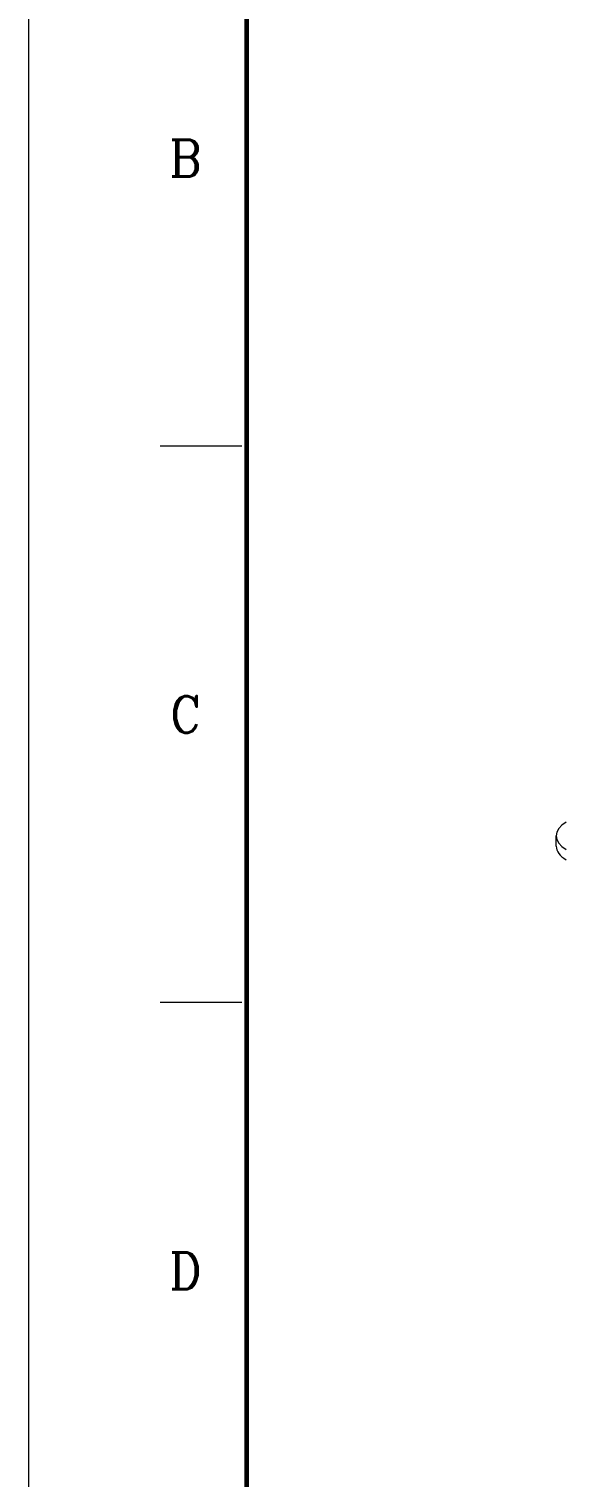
# Model space of a CAD drawing. Header units: millimetres. Extents: x 24 to 1656, y 24 to 1164.
# Drawn here: x 24 to 152.6, y 610.3 to 957.2 of the extents above; entities that cross this region are included whole.
import ezdxf
from ezdxf.enums import TextEntityAlignment as Align

# ---------------------------------------------------------------- set-up
doc = ezdxf.new("R2010")
doc.units = ezdxf.units.MM
doc.header["$LTSCALE"] = 4
doc.layers.get('0').update_dxf_attribs({"lineweight": 18})
doc.layers.add('SkizziergeometrieWIN-ISO', color=7, linetype='Continuous', lineweight=50)
doc.layers.add('굵은실선_A3', color=7, linetype='Continuous', lineweight=18)
doc.layers.add('가는실선_A3', color=9, linetype='Continuous', lineweight=5, true_color=0x808080)
doc.styles.add('텍스트 스타일36', font='ROMANC.shx', dxfattribs={"width": 0.941937})

# ---------------------------------------------------------------- blocks, each defined once
blk = doc.blocks.new('경계 A3_경계')
at = {"layer": 'SkizziergeometrieWIN-ISO', "lineweight": 18}
blk.add_line((6, 6), (6, 291), dxfattribs=at)
at = {"layer": '가는실선_A3', "color": 7, "lineweight": 60}
blk.add_line((19.02, 281.157), (19.02, 14.596), dxfattribs=at)
at = {"layer": '가는실선_A3', "color": 7}
for p, q in [((18.749, 214.301), (13.849, 214.301)), ((18.749, 180.981), (13.849, 180.981))]:
    blk.add_line(p, q, dxfattribs=at)
at = {"layer": '가는실선_A3', "color": 7, "style": '텍스트 스타일36', "width": 0.941937}
for s, p in [('B', (15.376, 231.56)), ('C', (15.376, 198.24)), ('D', (15.376, 164.92))]:
    blk.add_text(s, height=2.2, dxfattribs=at).set_placement(p, align=Align.MIDDLE_CENTER)

msp = doc.modelspace()

# ---------------------------------------------------------------- linework, layer by layer
at = {"layer": '굵은실선_A3'}
msp.add_line((150.31, 761.42), (150.31, 763.87), dxfattribs=at)
for centre, start_param, end_param in [((158.31, 763.87), 5.497787, 7.068583), ((158.31, 761.42), 0, 0.785398)]:
    msp.add_ellipse(centre, major_axis=(-8, 0), ratio=0.57735, start_param=start_param, end_param=end_param, dxfattribs=at)

# ---------------------------------------------------------------- block references
at = {"xscale": 4, "yscale": 4, "zscale": 4}
msp.add_blockref('경계 A3_경계', (0, 0), dxfattribs=at)

doc.saveas('drawing.dxf')
